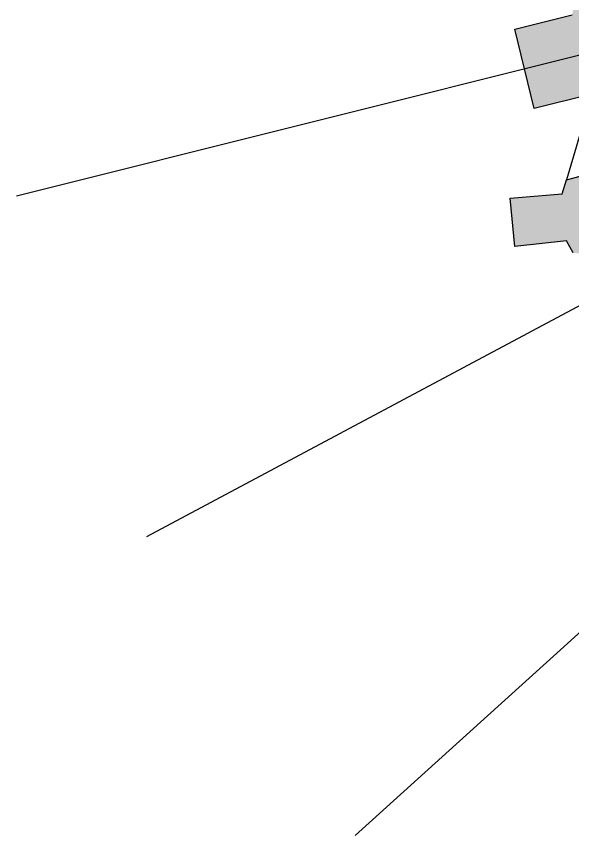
# Model space of a CAD drawing. Extents: x 309 to 370, y -277 to -28.
# Drawn here: x 313.21 to 325.39, y -182.68 to -164.76 of the extents above; entities that cross this region are included whole.
import ezdxf

# ---------------------------------------------------------------- set-up
doc = ezdxf.new("R2010")
doc.units = 0
for name, color, linetype in [('BASE_PLAN', 7, 'CONTINUOUS'), ('LINE_OF_SYMMETRY', 7, 'CONTINUOUS'), ('POCHE', 7, 'CONTINUOUS')]:
    doc.layers.add(name, color=color, linetype=linetype)

# ---------------------------------------------------------------- blocks, each defined once
blk = doc.blocks.new('*U10')
at = {"layer": 'POCHE', "linetype": 'CONTINUOUS'}
for points in [[(325.399, -169.932), (325.257, -168.334), (325.399, -168.295)], [(325.715, -169.959), (325.399, -168.295), (325.715, -168.21)], [(325.399, -169.932), (325.399, -168.295), (325.715, -169.959)], [(325.715, -169.959), (325.715, -168.21), (325.873, -169.973)], [(325.873, -169.973), (325.715, -168.21), (325.873, -168.398)], [(325.25, -169.67), (325.159, -168.641), (325.25, -168.336)], [(325.257, -169.669), (325.25, -168.336), (325.257, -168.334)], [(325.25, -169.67), (325.25, -168.336), (325.257, -169.669)], [(325.257, -169.669), (325.257, -168.334), (325.399, -169.932)], [(325.873, -169.096), (325.873, -168.398), (326.026, -168.581)], [(325.159, -169.68), (324.125, -168.724), (325.159, -168.641)], [(325.159, -169.68), (325.159, -168.641), (325.25, -169.67)], [(324.125, -169.796), (324.024, -168.732), (324.125, -168.724)], [(324.125, -169.796), (324.125, -168.724), (325.159, -169.68)], [(325.873, -169.973), (325.873, -169.096), (325.879, -169.973)], [(325.879, -169.973), (325.873, -169.096), (325.879, -169.108)], [(325.879, -169.973), (325.879, -169.108), (326.12, -169.554)]]:
    blk.add_solid(points, dxfattribs=at)
blk = doc.blocks.new('*U14')
at = {"layer": 'POCHE', "linetype": 'CONTINUOUS'}
for points in [[(329.916, -165.027), (329.765, -164.028), (329.916, -163.776)], [(329.916, -165.027), (329.916, -163.776), (330.008, -165.004)], [(330.008, -165.004), (329.916, -163.776), (330.008, -163.831)], [(330.008, -165.004), (330.008, -163.831), (330.168, -165.101)], [(330.168, -165.101), (330.008, -163.831), (330.168, -163.927)], [(330.259, -165.156), (330.168, -163.927), (330.259, -163.905)], [(330.168, -165.101), (330.168, -163.927), (330.259, -165.156)], [(330.41, -164.903), (330.259, -163.905), (330.41, -163.867)], [(330.259, -165.156), (330.259, -163.905), (330.41, -164.903)], [(330.453, -164.893), (330.41, -163.867), (330.453, -163.856)], [(330.41, -164.903), (330.41, -163.867), (330.453, -164.893)], [(330.453, -164.893), (330.453, -163.856), (330.524, -164.875)], [(330.524, -164.875), (330.453, -163.856), (330.524, -164.142)], [(325.806, -166.456), (325.477, -164.253), (325.806, -164.177)], [(325.947, -166.624), (325.806, -164.177), (325.947, -164.145)], [(325.806, -166.456), (325.806, -164.177), (325.947, -166.624)], [(325.947, -166.624), (325.947, -164.145), (326.116, -166.826)], [(326.116, -166.826), (325.947, -164.145), (326.116, -164.312)], [(329.552, -164.385), (329.481, -164.099), (329.552, -164.082)], [(329.652, -164.789), (329.552, -164.082), (329.652, -164.057)], [(329.552, -164.833), (329.552, -164.082), (329.652, -164.789)], [(329.723, -165.075), (329.652, -164.057), (329.723, -164.039)], [(329.652, -164.789), (329.652, -164.057), (329.723, -165.075)], [(329.765, -165.065), (329.723, -164.039), (329.765, -164.028)], [(329.723, -165.075), (329.723, -164.039), (329.765, -165.065)], [(329.765, -165.065), (329.765, -164.028), (329.916, -165.027)], [(330.524, -164.875), (330.524, -164.142), (330.624, -164.85)], [(330.624, -164.85), (330.524, -164.142), (330.624, -164.202)], [(325.477, -166.538), (325.376, -164.727), (325.477, -164.253)], [(325.477, -166.538), (325.477, -164.253), (325.806, -166.456)], [(326.116, -166.826), (326.116, -164.312), (326.448, -166.737)], [(326.448, -166.737), (326.116, -164.312), (326.448, -164.64)], [(330.624, -164.546), (330.624, -164.202), (330.775, -164.294)], [(329.552, -164.833), (326.793, -164.612), (329.552, -164.385)], [(330.624, -164.85), (330.624, -164.546), (330.695, -164.832)], [(325.376, -166.563), (324.549, -164.934), (325.376, -164.727)], [(325.376, -166.563), (325.376, -164.727), (325.477, -166.538)], [(326.581, -166.701), (326.448, -164.64), (326.581, -164.629)], [(326.448, -166.737), (326.448, -164.64), (326.581, -166.701)], [(326.793, -166.027), (326.581, -164.629), (326.793, -164.612)], [(326.581, -166.701), (326.581, -164.629), (326.793, -166.027)], [(326.793, -166.027), (326.793, -164.612), (329.552, -164.833)], [(324.334, -165.906), (324.119, -165.041), (324.334, -164.987)], [(324.549, -166.77), (324.334, -164.987), (324.549, -164.934)], [(324.334, -165.906), (324.334, -164.987), (324.549, -166.77)], [(324.549, -166.77), (324.549, -164.934), (325.376, -166.563)]]:
    blk.add_solid(points, dxfattribs=at)

msp = doc.modelspace()

# ---------------------------------------------------------------- linework, layer by layer
at = {"layer": 'BASE_PLAN'}
for p, q in [((324.119, -165.041), (325.376, -164.727)), ((324.549, -166.77), (324.119, -165.041)), ((325.806, -166.456), (324.549, -166.77)), ((325.806, -166.456), (325.25, -168.336)), ((325.25, -168.336), (325.715, -168.21)), ((325.159, -168.641), (325.25, -168.336)), ((324.024, -168.732), (325.159, -168.641)), ((324.125, -169.796), (324.024, -168.732)), ((325.257, -169.669), (324.125, -169.796)), ((325.399, -169.932), (325.257, -169.669))]:
    msp.add_line(p, q, dxfattribs=at)
at = {"layer": 'LINE_OF_SYMMETRY'}
for q in [(313.211, -168.689), (316.062, -176.143), (320.624, -182.683)]:
    msp.add_line((344.874, -160.765), q, dxfattribs=at)

# ---------------------------------------------------------------- block references
at = {"layer": 'POCHE'}
for name in ['*U14', '*U10']:
    msp.add_blockref(name, (0, 0), dxfattribs=at)

doc.saveas('drawing.dxf')
